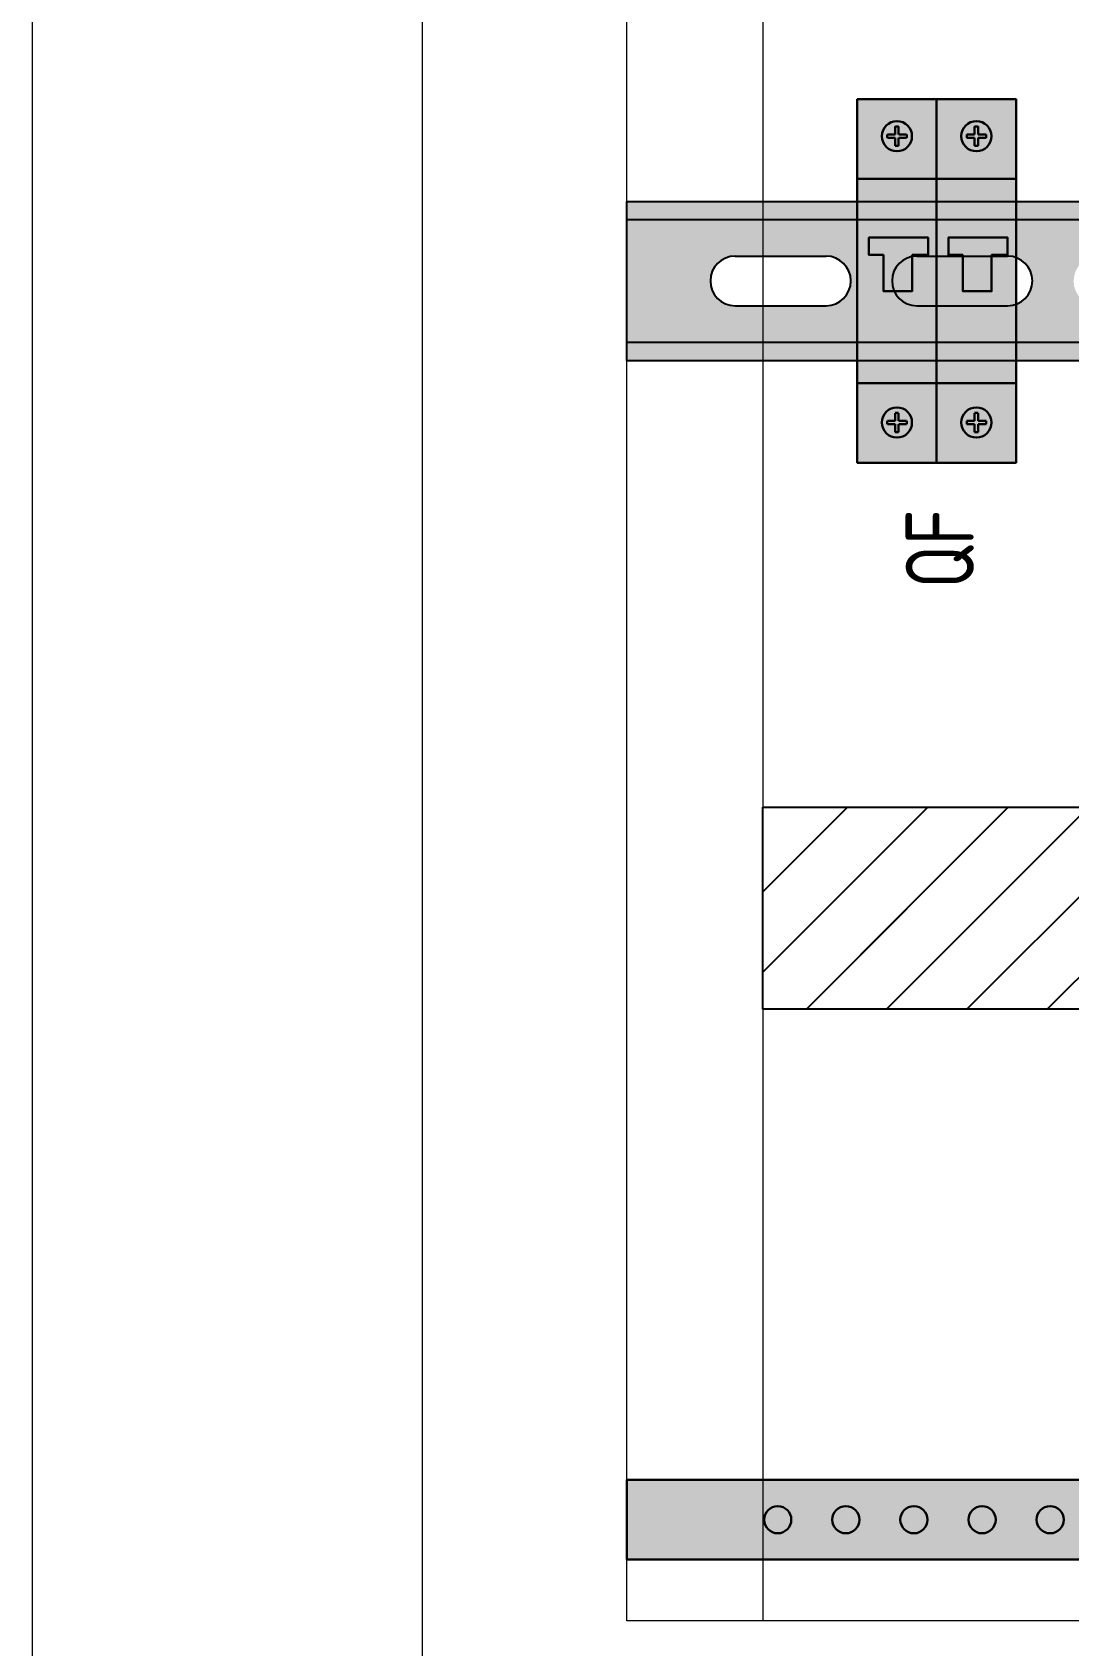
# Model space of a CAD drawing. Header units: millimetres. Extents: x 1414 to 7445, y -6250 to 7681.
# Drawn here: x 2497.87 to 2520.69, y -6069.19 to -6033.68 of the extents above; entities that cross this region are included whole.
import ezdxf

# ---------------------------------------------------------------- set-up
doc = ezdxf.new("R2010")
doc.units = ezdxf.units.MM
doc.layers.get('DEFPOINTS').update_dxf_attribs({"lineweight": 0})
doc.layers.add('WorkSpace', color=7, linetype='Continuous', lineweight=15)
doc.layers.add('Схемы и шкафы', color=7, linetype='Continuous')
doc.styles.get("Standard").update_dxf_attribs({"font": 'romans.shx', "width": 0.7, "height": 2.5})
doc.dimstyles.new('ISO-25', dxfattribs={"dimtxt": 2.5, "dimasz": 2.5, "dimexe": 1.25, "dimexo": 0.625, "dimtad": 1, "dimtxsty": 'Standard', "dimcen": 2.5, "dimadec": 0, "dimazin": 0, "dimtfac": 1, "dimtmove": 0, "dimatfit": 3, "dimfxl": 0, "dimarcsym": 0})

# ---------------------------------------------------------------- blocks, each defined once
blk = doc.blocks.new('*D78')
at = {"color": 0, "lineweight": -2, "transparency": 16777216}
for p, q in [((8.592, 214), (-0.625, 214)), ((0.625, 211.5), (0.625, 13.5)), ((8.592, 11), (-0.625, 11))]:
    blk.add_line(p, q, dxfattribs=at)
at = {"color": 0, "transparency": 16777216}
for points in [[(0.208, 211.5), (1.042, 211.5), (0.625, 214)], [(0.208, 13.5), (1.042, 13.5), (0.625, 11)]]:
    blk.add_solid(points, dxfattribs=at)
at = {"layer": 'DEFPOINTS', "color": 0, "transparency": 16777216}
for p in [(9.217, 214), (0.625, 11), (9.217, 11)]:
    blk.add_point(p, dxfattribs=at)
at = {"color": 0, "lineweight": 0, "transparency": 16777216, "insert": (-1.25, 112.5), "char_height": 2.5, "attachment_point": 5, "rotation": 90}
blk.add_mtext('203', dxfattribs=at)
blk = doc.blocks.new('Din-рейка')
at = {"true_color": 0xffffff}
h = blk.add_hatch(color=7, dxfattribs=at)
h.paths.add_polyline_path([(51, 3.1), (51, 3.5), (0, 3.5), (0, 3.1)])
h.paths.add_polyline_path([(0, 3.1), (0, 0.4), (51, 0.4), (51, 3.1)])
h.paths.add_polyline_path([(12.388, 1.203), (10.388, 1.203, -1), (10.388, 2.297), (12.388, 2.297, -1)], flags=16)
h.paths.add_polyline_path([(14.388, 2.297), (16.388, 2.297, -1), (16.388, 1.203), (14.388, 1.203, -1)], flags=16)
h.paths.add_polyline_path([(8.388, 1.203), (6.388, 1.203, -1), (6.388, 2.297), (8.388, 2.297, -1)], flags=16)
h.paths.add_polyline_path([(18.388, 2.297), (20.388, 2.297, -1), (20.388, 1.203), (18.388, 1.203, -1)], flags=16)
h.paths.add_polyline_path([(4.388, 1.203), (2.388, 1.203, -1), (2.388, 2.297), (4.388, 2.297, -1)], flags=16)
h.paths.add_polyline_path([(22.388, 2.297), (24.388, 2.297, -1), (24.388, 1.203), (22.388, 1.203, -1)], flags=16)
h.paths.add_polyline_path([(26.388, 2.297), (28.388, 2.297, -1), (28.388, 1.203), (26.388, 1.203, -1)], flags=16)
h.paths.add_polyline_path([(30.388, 2.297), (32.388, 2.297, -1), (32.388, 1.203), (30.388, 1.203, -1)], flags=16)
h.paths.add_polyline_path([(34.388, 2.297), (36.388, 2.297, -1), (36.388, 1.203), (34.388, 1.203, -1)], flags=16)
h.paths.add_polyline_path([(38.388, 2.297), (40.388, 2.297, -1), (40.388, 1.203), (38.388, 1.203, -1)], flags=16)
h.paths.add_polyline_path([(42.388, 2.297), (44.388, 2.297, -1), (44.388, 1.203), (42.388, 1.203, -1)], flags=16)
h.paths.add_polyline_path([(46.388, 2.297), (48.388, 2.297, -1), (48.388, 1.203), (46.388, 1.203, -1)], flags=16)
h.paths.add_polyline_path([(0, 0.4), (0, 0), (51, 0), (51, 0.4)])
at = {"color": 0}
for p, q in [((0, 0), (0, 3.5)), ((0, 3.5), (48.528, 3.5)), ((0, 3.5), (51, 3.5)), ((0, 3.1), (51, 3.1)), ((2.388, 2.297), (4.388, 2.297)), ((6.388, 2.297), (8.388, 2.297)), ((2.388, 1.203), (4.388, 1.203)), ((6.388, 1.203), (8.388, 1.203)), ((0, 0.4), (51, 0.4)), ((0, 0), (51, 0))]:
    blk.add_line(p, q, dxfattribs=at)
for centre, start, end in [((2.388, 1.75), 90, 270), ((4.388, 1.75), 270, 90), ((6.388, 1.75), 90, 270), ((8.388, 1.75), 270, 90)]:
    blk.add_arc(centre, 0.547, start, end, dxfattribs=at)
blk = doc.blocks.new('*U140')
at = {"color": 0}
blk.add_blockref('Din-рейка', (0, 0), dxfattribs=at)
blk = doc.blocks.new('Автомат')
at = {"layer": 'Схемы и шкафы', "true_color": 0xffffff}
h = blk.add_hatch(color=7, dxfattribs=at)
h.dxf.hatch_style = 1
h.paths.add_polyline_path([(0, 0), (0, 8), (1.75, 8), (1.75, 0)])
at = {"layer": 'WorkSpace', "linetype": 'Continuous', "lineweight": 30}
for p, q in [((0.837, 7.225), (0.665, 7.225)), ((0.837, 7.149), (0.665, 7.149)), ((0.837, 7.225), (0.837, 7.397)), ((0.837, 7.149), (0.837, 6.977)), ((0.913, 7.225), (0.913, 7.397)), ((0.913, 7.149), (0.913, 6.977)), ((1.089, 7.225), (0.917, 7.225)), ((1.089, 7.149), (0.917, 7.149)), ((0.837, 0.922), (0.837, 1.094)), ((0.913, 0.922), (0.913, 1.094)), ((0.837, 0.922), (0.665, 0.922)), ((0.837, 0.847), (0.665, 0.847)), ((0.837, 0.847), (0.837, 0.675)), ((0.913, 0.847), (0.913, 0.675)), ((1.089, 0.922), (0.917, 0.922)), ((1.089, 0.847), (0.917, 0.847))]:
    blk.add_line(p, q, dxfattribs=at)
at = {"layer": 'WorkSpace', "lineweight": 30}
for points in [[(0, 0), (0, 8), (1.75, 8), (1.75, 0), (0, 0), (0, 0)], [(0, 6.25), (0, 6.25), (1.75, 6.25), (1.75, 1.75), (0, 1.75), (0, 1.75)], [(0.58, 4.572), (0.258, 4.572), (0.258, 4.956), (1.562, 4.956), (1.562, 4.572), (1.209, 4.572)], [(0.58, 4.956), (1.209, 4.956)], [(1.209, 4.572), (1.209, 3.774), (0.58, 3.774), (0.58, 4.572)]]:
    blk.add_lwpolyline(points, dxfattribs=at)
for centre in [(0.875, 7.187), (0.875, 0.885)]:
    blk.add_circle(centre, 0.332, dxfattribs=at)
at = {"layer": 'WorkSpace', "linetype": 'Continuous', "lineweight": 30}
for centre, start, end in [((0.875, 7.187), 169.7597, 190.2403), ((0.875, 7.187), 79.7597, 100.2403), ((0.879, 7.187), 349.7597, 10.2403), ((0.875, 7.187), 259.7597, 280.2403), ((0.875, 0.885), 79.7597, 100.2403), ((0.875, 0.885), 169.7597, 190.2403), ((0.879, 0.885), 349.7597, 10.2403), ((0.875, 0.885), 259.7597, 280.2403)]:
    blk.add_arc(centre, 0.213, start, end, dxfattribs=at)
blk = doc.blocks.new('шина_заземления')
at = {"layer": 'Схемы и шкафы', "true_color": 0xffffff}
h = blk.add_hatch(color=7, dxfattribs=at)
h.dxf.hatch_style = 2
h.paths.add_polyline_path([(0, 1.75), (51, 1.75), (51, 0), (0, 0)])
at = {"layer": 'Схемы и шкафы', "color": 0, "linetype": 'ByBlock', "lineweight": -2}
blk.add_lwpolyline([(0, 1.75), (51, 1.75), (51, 0), (0, 0)], close=True, dxfattribs=at)
for centre in [(3.324, 0.875), (4.824, 0.875), (6.324, 0.875), (7.824, 0.875), (9.324, 0.875)]:
    blk.add_circle(centre, 0.3, dxfattribs=at)
blk = doc.blocks.new('кабель канал')
at = {"layer": 'Схемы и шкафы', "color": 252}
for p, q in [((1349.761, 1048.201), (1397.761, 1048.201)), ((1349.761, 1043.756), (1349.761, 1048.201)), ((1397.761, 1048.201), (1397.761, 1043.756)), ((1397.761, 1043.756), (1349.761, 1043.756))]:
    blk.add_line(p, q, dxfattribs=at)
at = {"layer": 'Схемы и шкафы', "color": 252, "linetype": 'Continuous'}
for p, q in [((1349.761, 1044.569), (1353.393, 1048.201)), ((1349.761, 1046.337), (1351.625, 1048.201)), ((1350.716, 1043.756), (1355.161, 1048.201)), ((1351.917, 1046.726), (1353.393, 1048.201)), ((1351.917, 1044.958), (1355.161, 1048.201)), ((1352.484, 1043.756), (1356.929, 1048.201)), ((1354.251, 1043.756), (1358.696, 1048.201)), ((1356.019, 1043.756), (1360.464, 1048.201)), ((1357.787, 1043.756), (1362.232, 1048.201)), ((1359.555, 1043.756), (1364, 1048.201)), ((1361.323, 1043.756), (1365.768, 1048.201)), ((1363.09, 1043.756), (1367.535, 1048.201)), ((1364.858, 1043.756), (1369.303, 1048.201)), ((1366.626, 1043.756), (1371.071, 1048.201)), ((1368.394, 1043.756), (1372.839, 1048.201)), ((1370.161, 1043.756), (1374.606, 1048.201)), ((1371.929, 1043.756), (1376.374, 1048.201)), ((1373.697, 1043.756), (1378.142, 1048.201)), ((1375.465, 1043.756), (1379.91, 1048.201)), ((1377.232, 1043.756), (1381.677, 1048.201)), ((1379, 1043.756), (1383.445, 1048.201)), ((1380.768, 1043.756), (1385.213, 1048.201)), ((1382.536, 1043.756), (1386.981, 1048.201)), ((1384.303, 1043.756), (1388.749, 1048.201)), ((1386.071, 1043.756), (1390.516, 1048.201)), ((1387.839, 1043.756), (1392.284, 1048.201)), ((1389.607, 1043.756), (1394.052, 1048.201)), ((1391.375, 1043.756), (1395.82, 1048.201)), ((1393.142, 1043.756), (1397.587, 1048.201)), ((1394.91, 1043.756), (1397.761, 1046.607)), ((1396.678, 1043.756), (1397.761, 1044.839))]:
    blk.add_line(p, q, dxfattribs=at)
blk = doc.blocks.new('A$C0D7F3277')
at = {"color": 0, "lineweight": 0}
for p, q in [((9.217, 17.371), (9.217, 214)), ((16.717, 210.906), (16.717, 21.871))]:
    blk.add_line(p, q, dxfattribs=at)
for points in [[(9.217, 214), (69.217, 214), (69.217, 17.371), (9.217, 17.371)], [(9.217, 214), (69.217, 214), (69.217, 11), (9.217, 11)], [(13.717, 210.906), (64.717, 210.906), (64.717, 21.871), (13.717, 21.871)]]:
    blk.add_lwpolyline(points, close=True, dxfattribs=at)
dim = blk.add_linear_dim(base=(0.625, 11), p1=(9.217, 214), p2=(9.217, 11), angle=90, dimstyle='ISO-25', dxfattribs=at)
dim.commit()
dim.dimension.update_dxf_attribs({"geometry": '*D78', "text_midpoint": (-1.25, 112.5)})
blk = doc.blocks.new('*U77')
at = {"color": 0, "lineweight": 0}
blk.add_blockref('A$C0D7F3277', (1.386, 10.603), dxfattribs=at)

msp = doc.modelspace()

# ---------------------------------------------------------------- block references
msp.add_blockref('*U140', (2510.957, -6040.901))
at = {"layer": 'Схемы и шкафы', "color": 0, "lineweight": 20, "ltscale": 100}
msp.add_blockref('*U77', (2495.854, -6101.114), dxfattribs=at)
at = {"layer": 'Схемы и шкафы'}
for p in [(2516.031, -6043.151), (2517.781, -6043.151)]:
    msp.add_blockref('Автомат', p, dxfattribs=at)
at = {"layer": 'Схемы и шкафы', "lineweight": 30}
msp.add_blockref('кабель канал', (1164.196, -7098.937), dxfattribs=at)
at = {"layer": 'Схемы и шкафы', "color": 94, "lineweight": 30}
msp.add_blockref('шина_заземления', (2510.957, -6067.292), dxfattribs=at)

# ---------------------------------------------------------------- texts
at = {"lineweight": 20, "insert": (2517.85, -6045.048), "char_height": 1.5, "width": 13.27899, "attachment_point": 5, "rotation": 90}
msp.add_mtext('QF', dxfattribs=at)

doc.saveas('drawing.dxf')
